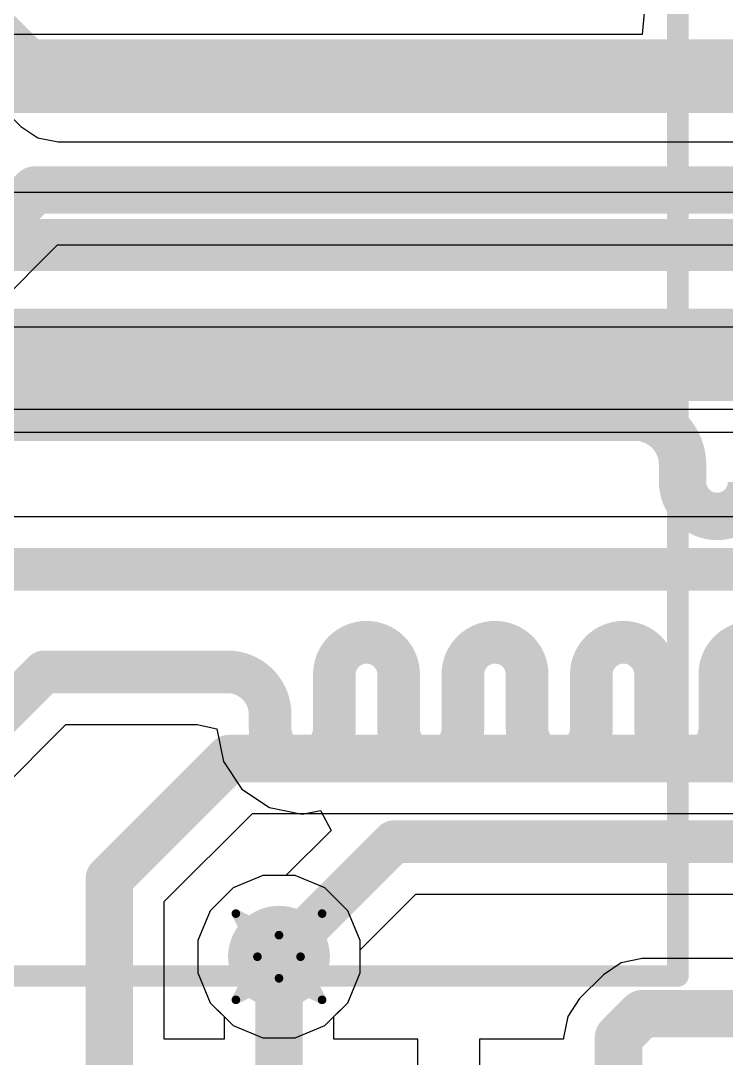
# Model space of a CAD drawing. Header units: inches. Extents: x -3 to 289, y -11 to 89.
# Drawn here: x 77.21 to 81.36, y 14.55 to 20.66 of the extents above; entities that cross this region are included whole.
import ezdxf

# ---------------------------------------------------------------- set-up
doc = ezdxf.new("R2010")
doc.units = ezdxf.units.IN
for name, color, linetype in [('Bottom Layer', 5, 'Continuous'), ('Drill Drawing', 1, 'Continuous'), ('Layer 1', 16, 'Continuous'), ('Layer 2', 76, 'Continuous'), ('Top Layer', 1, 'Continuous'), ('Top Overlay', 2, 'Continuous'), ('Via Holes', 16, 'Continuous')]:
    doc.layers.add(name, color=color, linetype=linetype)

# ---------------------------------------------------------------- blocks, each defined once
blk = doc.blocks.new('48_TSOP_I_9')
at = {"layer": 'Top Overlay', "const_width": 0.127}
for points in [[(8.34998584, 6.1000132), (-8.35003156, 6.1000132)], [(8.34998584, -6.0999878), (8.34998584, 6.1000132)]]:
    blk.add_lwpolyline(points, dxfattribs=at)
at = {"layer": 'Top Overlay', "const_width": 0.0635}
blk.add_lwpolyline([(8.31823584, 6.1000132, 1), (8.38173584, 6.1000132, 1)], format="xyb", close=True, dxfattribs=at)
blk.add_lwpolyline([(8.31823584, 6.1000132, 1), (8.38173584, 6.1000132, 1)], format="xyb", close=True, dxfattribs=at)

msp = doc.modelspace()

# ---------------------------------------------------------------- hatches: boundary and pattern name
at = {"layer": 'Bottom Layer'}
h = msp.add_hatch(color=5, dxfattribs=at)
edge = h.paths.add_edge_path()
edge.add_arc((78.72753114, 15.1509857), 0.2999994, 0, 360)
at = {"layer": 'Layer 1'}
h = msp.add_hatch(color=16, dxfattribs=at)
edge = h.paths.add_edge_path()
edge.add_arc((78.72753114, 15.1509857), 0.2999994, 0, 360)
at = {"layer": 'Layer 2'}
h = msp.add_hatch(color=76, dxfattribs=at)
edge = h.paths.add_edge_path()
edge.add_arc((78.72753114, 15.1509857), 0.2999994, 0, 360)
at = {"layer": 'Top Layer'}
h = msp.add_hatch(color=1, dxfattribs=at)
edge = h.paths.add_edge_path()
edge.add_arc((78.72753114, 15.1509857), 0.2999994, 0, 360)
at = {"layer": 'Via Holes'}
h = msp.add_hatch(color=7, dxfattribs=at)
edge = h.paths.add_edge_path()
edge.add_arc((78.72753114, 15.1509857), 0.1499997, 0, 360)

# ---------------------------------------------------------------- linework, layer by layer
at = {"layer": 'Bottom Layer'}
for p, q in [((80.8795817, 20.71062406), (80.86707473999999, 20.58362406)), ((80.86707473999999, 20.58362406), (76.92857613999999, 20.58362406)), ((76.63629072, 18.55634338), (77.42360182, 19.34365448)), ((77.42360182, 19.34365448), (94.62730884, 19.34365448)), ((78.63249196, 15.6287851), (78.45687889999999, 15.55604458)), ((78.82257032, 15.6287851), (78.63249196, 15.6287851)), ((78.99818337999999, 15.55604458), (78.82257032, 15.6287851)), ((78.45687889999999, 15.55604458), (78.32247226, 15.42163794)), ((79.13259002, 15.42163794), (78.99818337999999, 15.55604458)), ((78.32247226, 15.42163794), (78.24973174, 15.24602488)), ((79.20533053999999, 15.24602488), (79.13259002, 15.42163794)), ((78.24973174, 15.24602488), (78.24973174, 15.05594652)), ((79.20533053999999, 15.05594652), (79.20533053999999, 15.24602488)), ((78.24973174, 15.05594652), (78.32247226, 14.88033346)), ((79.13259002, 14.88033346), (79.20533053999999, 15.05594652)), ((78.32247226, 14.88033346), (78.45687889999999, 14.74592682)), ((78.99818337999999, 14.74592682), (79.13259002, 14.88033346)), ((78.45687889999999, 14.74592682), (78.63249196, 14.6731863)), ((78.82257032, 14.6731863), (78.99818337999999, 14.74592682)), ((78.63249196, 14.6731863), (78.82257032, 14.6731863))]:
    msp.add_line(p, q, dxfattribs=at)
at = {"layer": 'Bottom Layer', "const_width": 0.2794}
for points in [[(76.92857613999999, 20.2599036), (94.28346903999999, 20.2599036)], [(76.87024758, 19.24810984), (77.28951268, 19.66737494)], [(77.28951268, 19.66737494), (94.62730884, 19.66737494)]]:
    msp.add_lwpolyline(points, dxfattribs=at)
at = {"layer": 'Bottom Layer', "const_width": 0.1397}
msp.add_lwpolyline([(77.21966268, 19.66737494, 1), (77.35936267999999, 19.66737494, 1)], format="xyb", close=True, dxfattribs=at)
msp.add_lwpolyline([(77.21966268, 19.66737494, 1), (77.35936267999999, 19.66737494, 1)], format="xyb", close=True, dxfattribs=at)
at = {"layer": 'Drill Drawing', "const_width": 0.0508}
for points in [[(78.47353113999999, 15.4049857), (78.72753114, 15.2779857)], [(78.47353113999999, 15.4049857), (78.60053113999999, 15.1509857)], [(78.72753114, 15.2779857), (78.98153113999999, 15.4049857)], [(78.85453113999999, 15.1509857), (78.98153113999999, 15.4049857)], [(78.47353113999999, 14.8969857), (78.60053113999999, 15.1509857)], [(78.85453113999999, 15.1509857), (78.98153113999999, 14.8969857)], [(78.47353113999999, 14.8969857), (78.72753114, 15.0239857)], [(78.72753114, 15.0239857), (78.98153113999999, 14.8969857)]]:
    msp.add_lwpolyline(points, dxfattribs=at)
at = {"layer": 'Drill Drawing', "const_width": 0.0254}
for points in [[(78.46083114, 15.4049857, 1), (78.48623114, 15.4049857, 1)], [(78.46083114, 15.4049857, 1), (78.48623114, 15.4049857, 1)], [(78.96883114, 15.4049857, 1), (78.99423114, 15.4049857, 1)], [(78.96883114, 15.4049857, 1), (78.99423114, 15.4049857, 1)], [(78.71483114, 15.2779857, 1), (78.74023113999999, 15.2779857, 1)], [(78.71483114, 15.2779857, 1), (78.74023113999999, 15.2779857, 1)], [(78.58783113999999, 15.1509857, 1), (78.61323114, 15.1509857, 1)], [(78.58783113999999, 15.1509857, 1), (78.61323114, 15.1509857, 1)], [(78.84183114, 15.1509857, 1), (78.86723114, 15.1509857, 1)], [(78.84183114, 15.1509857, 1), (78.86723114, 15.1509857, 1)], [(78.71483114, 15.0239857, 1), (78.74023113999999, 15.0239857, 1)], [(78.71483114, 15.0239857, 1), (78.74023113999999, 15.0239857, 1)], [(78.46083114, 14.8969857, 1), (78.48623114, 14.8969857, 1)], [(78.46083114, 14.8969857, 1), (78.48623114, 14.8969857, 1)], [(78.96883114, 14.8969857, 1), (78.99423114, 14.8969857, 1)], [(78.96883114, 14.8969857, 1), (78.99423114, 14.8969857, 1)]]:
    msp.add_lwpolyline(points, format="xyb", close=True, dxfattribs=at)
at = {"layer": 'Layer 1'}
for p, q in [((71.37109423999999, 18.37583066), (93.02197296, 18.37583066)), ((78.63249196, 15.6287851), (78.45687889999999, 15.55604458)), ((78.82257032, 15.6287851), (78.63249196, 15.6287851)), ((78.99818337999999, 15.55604458), (78.82257032, 15.6287851)), ((78.45687889999999, 15.55604458), (78.32247226, 15.42163794)), ((79.13259002, 15.42163794), (78.99818337999999, 15.55604458)), ((78.32247226, 15.42163794), (78.24973174, 15.24602488)), ((79.20533053999999, 15.24602488), (79.13259002, 15.42163794)), ((78.24973174, 15.24602488), (78.24973174, 15.05594652)), ((79.20533053999999, 15.05594652), (79.20533053999999, 15.24602488)), ((78.24973174, 15.05594652), (78.32247226, 14.88033346)), ((79.13259002, 14.88033346), (79.20533053999999, 15.05594652)), ((78.32247226, 14.88033346), (78.45687889999999, 14.74592682)), ((78.99818337999999, 14.74592682), (79.13259002, 14.88033346)), ((78.45687889999999, 14.74592682), (78.63249196, 14.6731863)), ((78.82257032, 14.6731863), (78.99818337999999, 14.74592682)), ((78.63249196, 14.6731863), (78.82257032, 14.6731863))]:
    msp.add_line(p, q, dxfattribs=at)
at = {"layer": 'Layer 1', "const_width": 0.25146}
for points in [[(76.44148288, 20.42918444), (97.79557022, 20.42918444)], [(76.51896558, 19.37118554), (105.69569666, 19.37119062)], [(71.37108153999999, 18.6853068), (99.84477618, 18.6853068)]]:
    msp.add_lwpolyline(points, dxfattribs=at)
at = {"layer": 'Layer 2'}
for p, q in [((72.80597326, 24.4422549), (77.20715317999999, 20.04107752)), ((77.20715317999999, 20.04107752), (77.20715826, 20.0410699)), ((77.20715826, 20.0410699), (77.30756192, 19.97398342)), ((77.30756192, 19.97398342), (77.42599195999999, 19.95042492)), ((77.42599195999999, 19.95042492), (77.42600465999999, 19.95042746)), ((77.42600465999999, 19.95042746), (96.70464276, 19.95042746)), ((92.56089691999999, 18.85925108), (76.62779442, 18.85925108)), ((76.56977828, 18.2402988), (84.21876984, 18.2402988)), ((83.99563592, 17.7418492), (77.06795864, 17.7418492)), ((77.0356473, 16.08248752), (77.4725273, 16.51936752)), ((77.4725273, 16.51936752), (78.24585061999998, 16.51936752)), ((78.24585061999998, 16.51936752), (78.36214451999999, 16.49351286)), ((78.36214451999999, 16.49351286), (78.4003893, 16.3012501)), ((78.4003893, 16.3012501), (78.50929942, 16.13825576)), ((78.50929942, 16.13825576), (78.67229375999999, 16.02934564)), ((78.67229375999999, 16.02934564), (78.86455905999999, 15.99110086)), ((78.86455905999999, 15.99110086), (78.97168355999999, 16.01240892)), ((78.97168355999999, 16.01240892), (79.0342463, 15.89536572)), ((79.0342463, 15.89536572), (78.76766314, 15.6287851)), ((78.63249196, 15.6287851), (78.45687889999999, 15.55604458)), ((78.76766314, 15.6287851), (78.63249196, 15.6287851)), ((78.45687889999999, 15.55604458), (78.32247226, 15.42163794)), ((79.20533053999999, 15.1911177), (79.53357728, 15.51936698)), ((79.53357728, 15.51936698), (85.95551262, 15.51936698)), ((78.32247226, 15.42163794), (78.24973174, 15.24602488)), ((78.24973174, 15.24602488), (78.24973174, 15.05594652)), ((79.20533053999999, 15.05594652), (79.20533053999999, 15.1911177)), ((78.24973174, 15.05594652), (78.32247226, 14.88033346)), ((79.13259002, 14.88033346), (79.20533053999999, 15.05594652)), ((78.32247226, 14.88033346), (78.45687889999999, 14.74592682)), ((78.99818337999999, 14.74592682), (79.13259002, 14.88033346)), ((78.45687889999999, 14.74592682), (78.63249196, 14.6731863)), ((78.82257032, 14.6731863), (78.99818337999999, 14.74592682)), ((78.63249196, 14.6731863), (78.82257032, 14.6731863))]:
    msp.add_line(p, q, dxfattribs=at)
at = {"layer": 'Layer 2', "const_width": 0.25146}
for points in [[(73.02480695999999, 24.6610886), (77.42599195999999, 20.2599036)], [(77.42599195999999, 20.2599036), (96.83283401999999, 20.2599036)], [(76.56977828, 18.54977494), (77.5832078, 18.54977494)], [(77.5832078, 18.54977494), (92.56090961999999, 18.54977494)], [(77.06794594, 17.43237306), (84.05065739999999, 17.43237306)], [(76.72617115999999, 16.21067878), (77.34433604, 16.82884366)], [(77.34433604, 16.82884366), (77.91966636, 16.82884366)], [(77.91966636, 16.82884366), (78.42386906, 16.82884366)], [(79.05378906, 16.4935154), (79.05378906, 16.81388306)], [(79.43224905999999, 16.4935154), (79.43224905999999, 16.81388306)], [(79.81070906, 16.4935154), (79.81070906, 16.81388306)], [(80.18916906, 16.4935154), (80.18916906, 16.81388306)], [(80.56762906, 16.4935154), (80.56762906, 16.81388306)], [(80.94608905999999, 16.4935154), (80.94608905999999, 16.81388306)], [(81.32454906, 16.4935154), (81.32454906, 16.81388306)], [(78.67532906, 16.4935154), (78.67532906, 16.57738366)], [(78.72753114, 15.1509857), (79.40538855999999, 15.82884312)], [(79.40538855999999, 15.82884312), (85.82976991999999, 15.82884312)]]:
    msp.add_lwpolyline(points, dxfattribs=at)
at = {"layer": 'Layer 2', "const_width": 0.12573}
for points in [[(77.36312695999999, 20.2599036, 1), (77.48885695999999, 20.2599036, 1)], [(77.36312695999999, 20.2599036, 1), (77.48885695999999, 20.2599036, 1)], [(77.5203428, 18.54977494, 1), (77.6460728, 18.54977494, 1)], [(77.5203428, 18.54977494, 1), (77.6460728, 18.54977494, 1)], [(77.28147104, 16.82884366, 1), (77.40720103999999, 16.82884366, 1)], [(77.28147104, 16.82884366, 1), (77.40720103999999, 16.82884366, 1)], [(77.85680135999999, 16.82884366, 1), (77.98253136, 16.82884366, 1)], [(77.85680135999999, 16.82884366, 1), (77.98253136, 16.82884366, 1)], [(78.36100406, 16.82884366, 1), (78.48673406, 16.82884366, 1)], [(78.36100406, 16.82884366, 1), (78.48673406, 16.82884366, 1)], [(78.99092406, 16.81388306, 1), (79.11665406, 16.81388306, 1)], [(78.99092406, 16.81388306, 1), (79.11665406, 16.81388306, 1)], [(79.36938405999999, 16.81388306, 1), (79.49511405999999, 16.81388306, 1)], [(79.36938405999999, 16.81388306, 1), (79.49511405999999, 16.81388306, 1)], [(79.74784405999999, 16.81388306, 1), (79.87357406, 16.81388306, 1)], [(79.74784405999999, 16.81388306, 1), (79.87357406, 16.81388306, 1)], [(80.12630406, 16.81388306, 1), (80.25203406, 16.81388306, 1)], [(80.12630406, 16.81388306, 1), (80.25203406, 16.81388306, 1)], [(80.50476406, 16.81388306, 1), (80.63049406, 16.81388306, 1)], [(80.50476406, 16.81388306, 1), (80.63049406, 16.81388306, 1)], [(80.88322405999999, 16.81388306, 1), (81.00895406, 16.81388306, 1)], [(80.88322405999999, 16.81388306, 1), (81.00895406, 16.81388306, 1)], [(81.26168406, 16.81388306, 1), (81.38741406, 16.81388306, 1)], [(81.26168406, 16.81388306, 1), (81.38741406, 16.81388306, 1)], [(78.61246406, 16.57738366, 1), (78.73819406, 16.57738366, 1)], [(78.61246406, 16.57738366, 1), (78.73819406, 16.57738366, 1)], [(78.61246406, 16.4935154, 1), (78.73819406, 16.4935154, 1)], [(78.61246406, 16.4935154, 1), (78.73819406, 16.4935154, 1)], [(78.99092406, 16.4935154, 1), (79.11665406, 16.4935154, 1)], [(78.99092406, 16.4935154, 1), (79.11665406, 16.4935154, 1)], [(79.36938405999999, 16.4935154, 1), (79.49511405999999, 16.4935154, 1)], [(79.36938405999999, 16.4935154, 1), (79.49511405999999, 16.4935154, 1)], [(79.74784405999999, 16.4935154, 1), (79.87357406, 16.4935154, 1)], [(79.74784405999999, 16.4935154, 1), (79.87357406, 16.4935154, 1)], [(80.12630406, 16.4935154, 1), (80.25203406, 16.4935154, 1)], [(80.12630406, 16.4935154, 1), (80.25203406, 16.4935154, 1)], [(80.50476406, 16.4935154, 1), (80.63049406, 16.4935154, 1)], [(80.50476406, 16.4935154, 1), (80.63049406, 16.4935154, 1)], [(80.88322405999999, 16.4935154, 1), (81.00895406, 16.4935154, 1)], [(80.88322405999999, 16.4935154, 1), (81.00895406, 16.4935154, 1)], [(81.26168406, 16.4935154, 1), (81.38741406, 16.4935154, 1)], [(81.26168406, 16.4935154, 1), (81.38741406, 16.4935154, 1)], [(79.34252355999999, 15.82884312, 1), (79.46825356, 15.82884312, 1)], [(79.34252355999999, 15.82884312, 1), (79.46825356, 15.82884312, 1)], [(78.66466614, 15.1509857, 1), (78.79039614, 15.1509857, 1)]]:
    msp.add_lwpolyline(points, format="xyb", close=True, dxfattribs=at)
at = {"layer": 'Layer 2', "const_width": 0.25146}
for points in [[(79.05378906, 16.81388306, -0.9999999999999999), (79.43224905999999, 16.81388306)], [(79.81070906, 16.81388306, -0.9999999999999999), (80.18916906, 16.81388306)], [(80.56762906, 16.81388306, -0.9999999999999999), (80.94608905999999, 16.81388306)], [(81.32454906, 16.81388306, -0.9999999999999999), (81.70300905999999, 16.81388306)], [(78.42386906, 16.82884366, -0.4142135623730951), (78.67532906, 16.57738366)], [(79.05378906, 16.4935154, -0.9999999999999999), (78.67532906, 16.4935154)], [(79.81070906, 16.4935154, -0.9999999999999999), (79.43224905999999, 16.4935154)], [(80.56762906, 16.4935154, -0.9999999999999999), (80.18916906, 16.4935154)], [(81.32454906, 16.4935154, -0.9999999999999999), (80.94608905999999, 16.4935154)]]:
    msp.add_lwpolyline(points, format="xyb", dxfattribs=at)
at = {"layer": 'Top Layer'}
for p, q in [((88.49684866, 19.6525642), (76.66661069999999, 19.6525642)), ((78.05125106, 15.47544022), (78.57063534, 15.9948245)), ((78.57063534, 15.9948245), (82.91318444, 15.9948245)), ((78.63249196, 15.6287851), (78.45687889999999, 15.55604458)), ((78.82257032, 15.6287851), (78.63249196, 15.6287851)), ((78.99818337999999, 15.55604458), (78.82257032, 15.6287851)), ((78.45687889999999, 15.55604458), (78.32247226, 15.42163794)), ((79.13259002, 15.42163794), (78.99818337999999, 15.55604458)), ((78.05125106, 14.66558154), (78.05125106, 15.47544022)), ((78.32247226, 15.42163794), (78.24973174, 15.24602488)), ((79.20533053999999, 15.24602488), (79.13259002, 15.42163794)), ((78.24973174, 15.24602488), (78.24973174, 15.05594652)), ((79.20533053999999, 15.05594652), (79.20533053999999, 15.24602488)), ((80.74364598, 15.11505486), (80.63862459999999, 15.04487974)), ((80.8675294, 15.1396954), (80.74364598, 15.11505486)), ((81.53498551999999, 15.1396954), (80.8675294, 15.1396954)), ((78.24973174, 15.05594652), (78.32247226, 14.88033346)), ((79.13259002, 14.88033346), (79.20533053999999, 15.05594652)), ((80.63862459999999, 15.04487974), (80.49861979999999, 14.90487494)), ((78.32247226, 14.88033346), (78.40381068, 14.79899504)), ((79.0512516, 14.79899504), (79.13259002, 14.88033346)), ((80.49861979999999, 14.90487494), (80.42844468, 14.79985356)), ((78.40381068, 14.79899504), (78.40381068, 14.66558154)), ((79.0512516, 14.66558154), (79.0512516, 14.79899504)), ((80.42844468, 14.79985356), (80.40380414, 14.67597014)), ((80.40380414, 14.67597014), (80.40380414, 14.66558154)), ((78.40381068, 14.66558154), (78.05125106, 14.66558154)), ((79.5452054, 14.66558154), (79.0512516, 14.66558154)), ((79.5452054, 12.60998494), (79.5452054, 14.66558154)), ((80.40380414, 14.66558154), (79.9095938, 14.66558154)), ((79.9095938, 14.66558154), (79.9095938, 12.60998494))]:
    msp.add_line(p, q, dxfattribs=at)
at = {"layer": 'Top Layer', "const_width": 0.2794}
for points in [[(76.62229023999998, 19.32884374), (77.8675354, 19.32884374)], [(77.8675354, 19.32884374), (92.28749893999999, 19.32884374)], [(75.66053955999999, 18.8288422), (92.28749893999999, 18.8288422)], [(76.21066038, 18.3288432), (80.27946098, 18.3288432)], [(80.27946098, 18.3288432), (80.82557368, 18.3288432)], [(81.10497367999999, 17.94731742), (81.10497367999999, 18.0494432)], [(77.7275306, 15.60952936), (78.4365462, 16.31854496)], [(78.4365462, 16.31854496), (82.4113922, 16.31854496)], [(77.7275306, 13.63778324), (77.7275306, 15.60952936)], [(78.72753114, 13.63778324), (78.72753114, 15.1509857)], [(80.7275246, 14.67597014), (80.8675294, 14.81597494)], [(80.8675294, 14.81597494), (81.88697617999999, 14.81597494)], [(80.7275246, 13.6377807), (80.7275246, 14.67597014)]]:
    msp.add_lwpolyline(points, dxfattribs=at)
at = {"layer": 'Top Layer', "const_width": 0.1397}
for points in [[(77.79768539999999, 19.32884374, 1), (77.9373854, 19.32884374, 1)], [(77.79768539999999, 19.32884374, 1), (77.9373854, 19.32884374, 1)], [(80.20961098, 18.3288432, 1), (80.34931098, 18.3288432, 1)], [(80.20961098, 18.3288432, 1), (80.34931098, 18.3288432, 1)], [(80.75572367999999, 18.3288432, 1), (80.89542368, 18.3288432, 1)], [(80.75572367999999, 18.3288432, 1), (80.89542368, 18.3288432, 1)], [(81.03512368, 18.0494432, 1), (81.17482368, 18.0494432, 1)], [(81.03512368, 18.0494432, 1), (81.17482368, 18.0494432, 1)], [(81.03512368, 17.94731742, 1), (81.17482368, 17.94731742, 1)], [(81.03512368, 17.94731742, 1), (81.17482368, 17.94731742, 1)], [(78.36669619999999, 16.31854496, 1), (78.5063962, 16.31854496, 1)], [(78.36669619999999, 16.31854496, 1), (78.5063962, 16.31854496, 1)], [(77.6576806, 15.60952936, 1), (77.7973806, 15.60952936, 1)], [(77.6576806, 15.60952936, 1), (77.7973806, 15.60952936, 1)], [(78.65768114, 15.1509857, 1), (78.79738114, 15.1509857, 1)], [(80.79767939999999, 14.81597494, 1), (80.9373794, 14.81597494, 1)], [(80.79767939999999, 14.81597494, 1), (80.9373794, 14.81597494, 1)], [(80.65767459999999, 14.67597014, 1), (80.7973746, 14.67597014, 1)], [(80.65767459999999, 14.67597014, 1), (80.7973746, 14.67597014, 1)]]:
    msp.add_lwpolyline(points, format="xyb", close=True, dxfattribs=at)
at = {"layer": 'Top Layer', "const_width": 0.2794}
for points in [[(80.82557368, 18.3288432, -0.4142135623730951), (81.10497367999999, 18.0494432)], [(81.51137367999999, 17.94731742, -0.9999999999999999), (81.10497367999999, 17.94731742)]]:
    msp.add_lwpolyline(points, format="xyb", dxfattribs=at)

# ---------------------------------------------------------------- block references
at = {"rotation": 270}
msp.add_blockref('48_TSOP_I_9', (74.9774726, 23.38771548), dxfattribs=at)

doc.saveas('drawing.dxf')
